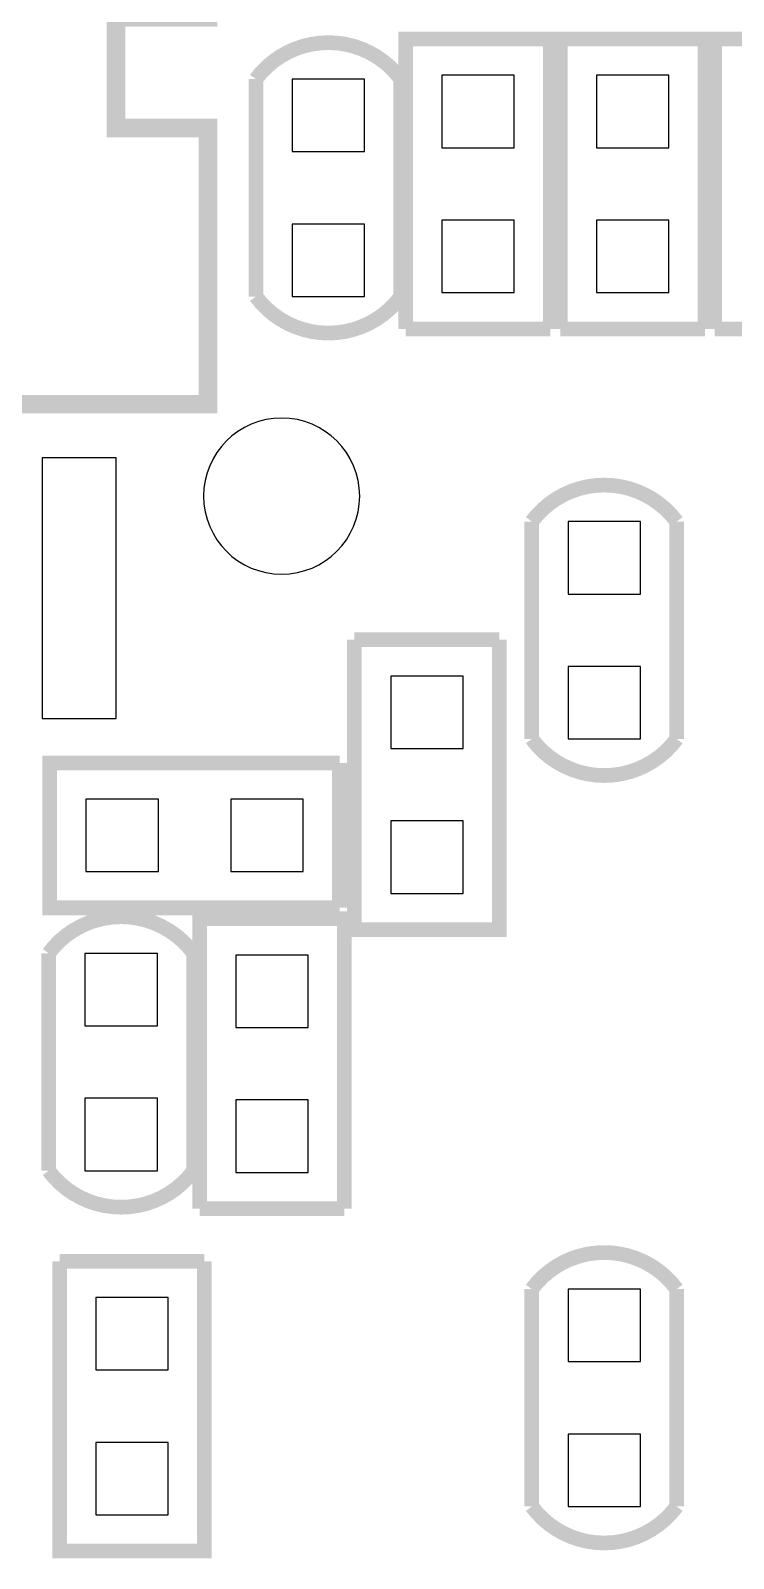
# Model space of a CAD drawing. Extents: x -900 to 3533, y 458 to 4954.
# Drawn here: x 2047.4 to 2238.4, y 1332.6 to 1747.7 of the extents above; entities that cross this region are included whole.
import ezdxf

# ---------------------------------------------------------------- set-up
doc = ezdxf.new("R2010")
doc.units = 0
doc.header["$MEASUREMENT"] = 0
doc.layers.add('PG_SILKSCREEN_BOTTOM', color=171, linetype='CONTINUOUS')
doc.layers.add('PIN_BOTTOM', color=5, linetype='CONTINUOUS')

msp = doc.modelspace()

# ---------------------------------------------------------------- linework, layer by layer
at = {"layer": 'PG_SILKSCREEN_BOTTOM'}
for points in [[(1895.652, 1827.208, 5, 5, 0), (2095.652, 1827.208, 5, 5, 0), (2095.652, 1751.208, 5, 5, 0), (2070.652, 1751.208, 5, 5, 0), (2070.652, 1721.208, 5, 5, 0), (2095.652, 1721.208, 5, 5, 0), (2095.652, 1646.208, 5, 5, 0), (1875.652, 1646.208, 5, 5, 0), (1875.652, 1827.208, 5, 5, 0), (1895.652, 1827.208, 5, 5, 0)], [(2108.663, 1734.489, 4, 4, -0.503887), (2148.023, 1734.489, 4, 4, 0)], [(2149.32, 1666.63, 4, 4, 0), (2149.32, 1745.37, 4, 4, 0), (2188.68, 1745.37, 4, 4, 0), (2188.68, 1666.63, 4, 4, 0)], [(2191.32, 1666.63, 4, 4, 0), (2191.32, 1745.37, 4, 4, 0), (2230.68, 1745.37, 4, 4, 0), (2230.68, 1666.63, 4, 4, 0)], [(2233.32, 1666.63, 4, 4, 0), (2233.32, 1745.37, 4, 4, 0), (2272.68, 1745.37, 4, 4, 0), (2272.68, 1666.63, 4, 4, 0)], [(2108.663, 1675.428, 4, 4, 0), (2108.663, 1734.489, 4, 4, 0)], [(2148.023, 1734.489, 4, 4, 0), (2148.023, 1675.428, 4, 4, 0)], [(2108.663, 1675.428, 4, 4, 0.504945), (2148.023, 1675.428, 4, 4, 0)], [(2188.68, 1666.63, 4, 4, 0), (2149.32, 1666.63, 4, 4, 0)], [(2230.68, 1666.63, 4, 4, 0), (2191.32, 1666.63, 4, 4, 0)], [(2272.68, 1666.63, 4, 4, 0), (2233.32, 1666.63, 4, 4, 0)], [(2183.612, 1614.29, 4, 4, -0.503899), (2222.972, 1614.29, 4, 4, 0)], [(2183.612, 1555.23, 4, 4, 0), (2183.612, 1614.29, 4, 4, 0)], [(2222.972, 1614.29, 4, 4, 0), (2222.972, 1555.23, 4, 4, 0)], [(2135.432, 1582.18, 4, 4, 0), (2174.792, 1582.18, 4, 4, 0)], [(2174.792, 1582.18, 4, 4, 0), (2174.792, 1503.44, 4, 4, 0), (2135.432, 1503.44, 4, 4, 0), (2135.432, 1582.18, 4, 4, 0)], [(2183.612, 1555.23, 4, 4, 0.504954), (2222.972, 1555.23, 4, 4, 0)], [(2131.37, 1509.354, 4, 4, 0), (2052.63, 1509.354, 4, 4, 0), (2052.63, 1548.714, 4, 4, 0), (2131.37, 1548.714, 4, 4, 0)], [(2131.37, 1548.714, 4, 4, 0), (2131.37, 1509.354, 4, 4, 0)], [(2091.722, 1496.995, 4, 4, 0.504941), (2052.363, 1496.994, 4, 4, 0)], [(2093.354, 1427.63, 4, 4, 0), (2093.354, 1506.37, 4, 4, 0), (2132.714, 1506.37, 4, 4, 0), (2132.714, 1427.63, 4, 4, 0)], [(2052.363, 1437.935, 4, 4, 0), (2052.363, 1496.994, 4, 4, 0)], [(2091.722, 1496.995, 4, 4, 0), (2091.722, 1437.934, 4, 4, 0)], [(2091.722, 1437.934, 4, 4, -0.503887), (2052.363, 1437.935, 4, 4, 0)], [(2132.714, 1427.63, 4, 4, 0), (2093.354, 1427.63, 4, 4, 0)], [(2222.972, 1405.77, 4, 4, 0.504954), (2183.612, 1405.77, 4, 4, 0)], [(2055.32, 1413.336, 4, 4, 0), (2094.68, 1413.336, 4, 4, 0)], [(2094.68, 1413.336, 4, 4, 0), (2094.68, 1334.596, 4, 4, 0), (2055.32, 1334.596, 4, 4, 0), (2055.32, 1413.336, 4, 4, 0)], [(2183.612, 1346.71, 4, 4, 0), (2183.612, 1405.77, 4, 4, 0)], [(2222.972, 1405.77, 4, 4, 0), (2222.972, 1346.71, 4, 4, 0)], [(2222.972, 1346.71, 4, 4, -0.503899), (2183.612, 1346.71, 4, 4, 0)]]:
    msp.add_lwpolyline(points, format="xyseb", dxfattribs=at)
msp.add_lwpolyline([(2136.862, 1621.208, 1), (2094.442, 1621.208, 1)], format="xyb", close=True, dxfattribs=at)
at = {"layer": 'PIN_BOTTOM'}
for points in [[(2159.1575, 1715.8375), (2178.8425, 1715.8375), (2178.8425, 1735.5225), (2159.1575, 1735.5225)], [(2201.1575, 1715.8375), (2220.8425, 1715.8375), (2220.8425, 1735.5225), (2201.1575, 1735.5225)], [(2138.1855, 1734.4805), (2118.5005, 1734.4805), (2118.5005, 1714.7955), (2138.1855, 1714.7955)], [(2138.1855, 1695.1205), (2118.5005, 1695.1205), (2118.5005, 1675.4355), (2138.1855, 1675.4355)], [(2159.1575, 1676.4775), (2178.8425, 1676.4775), (2178.8425, 1696.1625), (2159.1575, 1696.1625)], [(2201.1575, 1676.4775), (2220.8425, 1676.4775), (2220.8425, 1696.1625), (2201.1575, 1696.1625)], [(2070.692, 1560.773), (2070.692, 1631.643), (2050.612, 1631.643), (2050.612, 1560.773)], [(2213.1345, 1614.2825), (2193.4495, 1614.2825), (2193.4495, 1594.5975), (2213.1345, 1594.5975)], [(2213.1345, 1574.9225), (2193.4495, 1574.9225), (2193.4495, 1555.2375), (2213.1345, 1555.2375)], [(2164.9545, 1572.3325), (2145.2695, 1572.3325), (2145.2695, 1552.6475), (2164.9545, 1552.6475)], [(2082.163, 1519.191), (2082.163, 1538.876), (2062.478, 1538.876), (2062.478, 1519.191)], [(2121.523, 1519.191), (2121.523, 1538.876), (2101.838, 1538.876), (2101.838, 1519.191)], [(2164.9545, 1532.9725), (2145.2695, 1532.9725), (2145.2695, 1513.2875), (2164.9545, 1513.2875)], [(2062.1995, 1477.3025), (2081.8845, 1477.3025), (2081.8845, 1496.9875), (2062.1995, 1496.9875)], [(2103.1915, 1476.8375), (2122.8765, 1476.8375), (2122.8765, 1496.5225), (2103.1915, 1496.5225)], [(2062.1995, 1437.9425), (2081.8845, 1437.9425), (2081.8845, 1457.6275), (2062.1995, 1457.6275)], [(2103.1915, 1437.4775), (2122.8765, 1437.4775), (2122.8765, 1457.1625), (2103.1915, 1457.1625)], [(2084.8425, 1403.4885), (2065.1575, 1403.4885), (2065.1575, 1383.8035), (2084.8425, 1383.8035)], [(2193.4495, 1386.0775), (2213.1345, 1386.0775), (2213.1345, 1405.7625), (2193.4495, 1405.7625)], [(2193.4495, 1346.7175), (2213.1345, 1346.7175), (2213.1345, 1366.4025), (2193.4495, 1366.4025)], [(2084.8425, 1364.1285), (2065.1575, 1364.1285), (2065.1575, 1344.4435), (2084.8425, 1344.4435)]]:
    msp.add_lwpolyline(points, close=True, dxfattribs=at)

doc.saveas('drawing.dxf')
